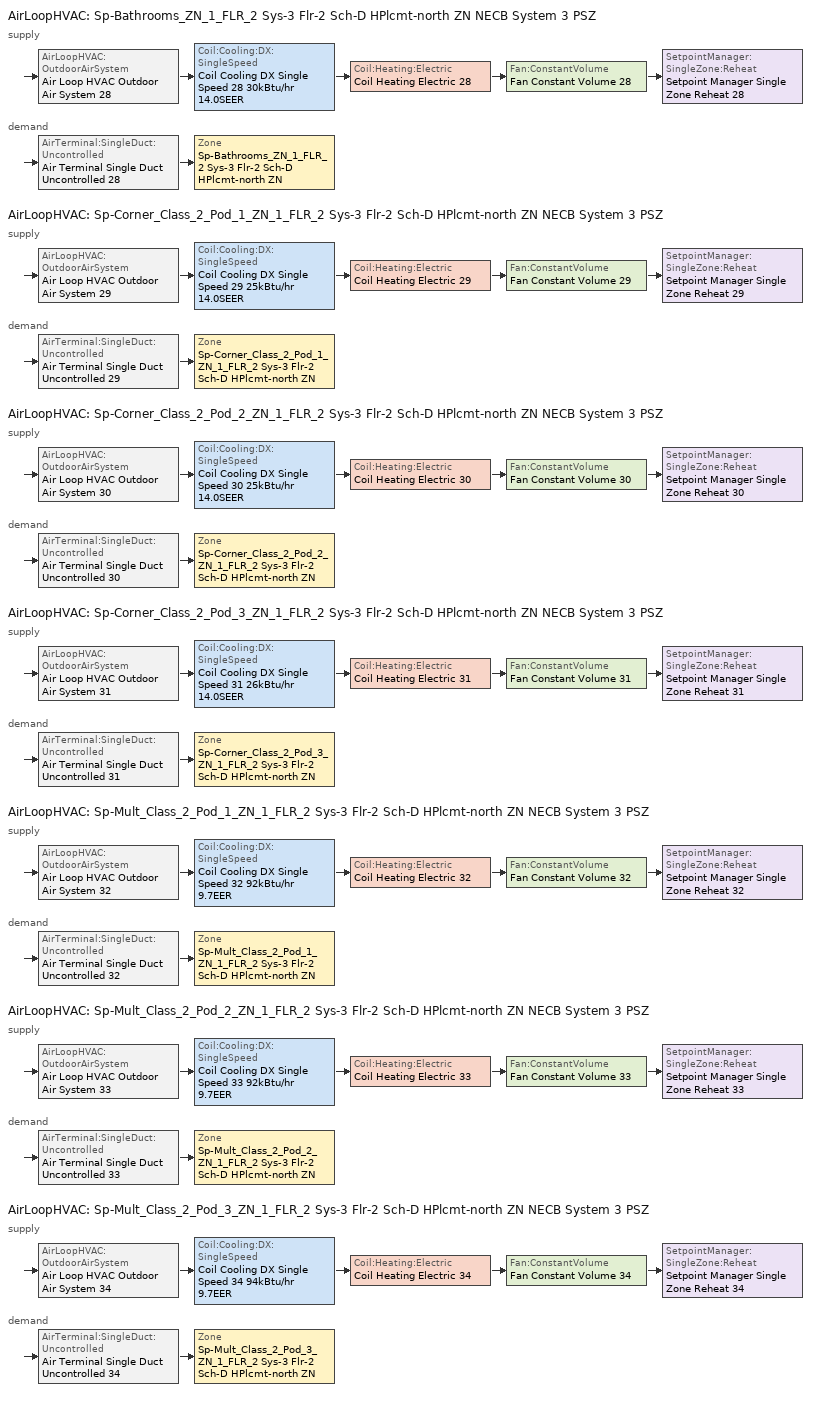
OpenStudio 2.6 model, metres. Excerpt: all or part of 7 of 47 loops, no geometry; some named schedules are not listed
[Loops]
AirLoopHVAC 'Sp-Bathrooms_ZN_1_FLR_2 Sys-3 Flr-2 Sch-D HPlcmt-north ZN NECB System 3 PSZ'
 supply: AirLoopHVAC:OutdoorAirSystem 'Air Loop HVAC Outdoor Air System 28' > Coil:Cooling:DX:SingleSpeed 'Coil Cooling DX Single Speed 28 30kBtu/hr 14.0SEER' > Coil:Heating:Electric 'Coil Heating Electric 28' > Fan:ConstantVolume 'Fan Constant Volume 28' > SetpointManager:SingleZone:Reheat 'Setpoint Manager Single Zone Reheat 28'
 demand: AirTerminal:SingleDuct:Uncontrolled 'Air Terminal Single Duct Uncontrolled 28' > Zone 'Sp-Bathrooms_ZN_1_FLR_2 Sys-3 Flr-2 Sch-D HPlcmt-north ZN'
AirLoopHVAC 'Sp-Corner_Class_2_Pod_1_ZN_1_FLR_2 Sys-3 Flr-2 Sch-D HPlcmt-north ZN NECB System 3 PSZ'
 supply: AirLoopHVAC:OutdoorAirSystem 'Air Loop HVAC Outdoor Air System 29' > Coil:Cooling:DX:SingleSpeed 'Coil Cooling DX Single Speed 29 25kBtu/hr 14.0SEER' > Coil:Heating:Electric 'Coil Heating Electric 29' > Fan:ConstantVolume 'Fan Constant Volume 29' > SetpointManager:SingleZone:Reheat 'Setpoint Manager Single Zone Reheat 29'
 demand: AirTerminal:SingleDuct:Uncontrolled 'Air Terminal Single Duct Uncontrolled 29' > Zone 'Sp-Corner_Class_2_Pod_1_ZN_1_FLR_2 Sys-3 Flr-2 Sch-D HPlcmt-north ZN'
AirLoopHVAC 'Sp-Corner_Class_2_Pod_2_ZN_1_FLR_2 Sys-3 Flr-2 Sch-D HPlcmt-north ZN NECB System 3 PSZ'
 supply: AirLoopHVAC:OutdoorAirSystem 'Air Loop HVAC Outdoor Air System 30' > Coil:Cooling:DX:SingleSpeed 'Coil Cooling DX Single Speed 30 25kBtu/hr 14.0SEER' > Coil:Heating:Electric 'Coil Heating Electric 30' > Fan:ConstantVolume 'Fan Constant Volume 30' > SetpointManager:SingleZone:Reheat 'Setpoint Manager Single Zone Reheat 30'
 demand: AirTerminal:SingleDuct:Uncontrolled 'Air Terminal Single Duct Uncontrolled 30' > Zone 'Sp-Corner_Class_2_Pod_2_ZN_1_FLR_2 Sys-3 Flr-2 Sch-D HPlcmt-north ZN'
AirLoopHVAC 'Sp-Corner_Class_2_Pod_3_ZN_1_FLR_2 Sys-3 Flr-2 Sch-D HPlcmt-north ZN NECB System 3 PSZ'
 supply: AirLoopHVAC:OutdoorAirSystem 'Air Loop HVAC Outdoor Air System 31' > Coil:Cooling:DX:SingleSpeed 'Coil Cooling DX Single Speed 31 26kBtu/hr 14.0SEER' > Coil:Heating:Electric 'Coil Heating Electric 31' > Fan:ConstantVolume 'Fan Constant Volume 31' > SetpointManager:SingleZone:Reheat 'Setpoint Manager Single Zone Reheat 31'
 demand: AirTerminal:SingleDuct:Uncontrolled 'Air Terminal Single Duct Uncontrolled 31' > Zone 'Sp-Corner_Class_2_Pod_3_ZN_1_FLR_2 Sys-3 Flr-2 Sch-D HPlcmt-north ZN'
AirLoopHVAC 'Sp-Mult_Class_2_Pod_1_ZN_1_FLR_2 Sys-3 Flr-2 Sch-D HPlcmt-north ZN NECB System 3 PSZ'
 supply: AirLoopHVAC:OutdoorAirSystem 'Air Loop HVAC Outdoor Air System 32' > Coil:Cooling:DX:SingleSpeed 'Coil Cooling DX Single Speed 32 92kBtu/hr 9.7EER' > Coil:Heating:Electric 'Coil Heating Electric 32' > Fan:ConstantVolume 'Fan Constant Volume 32' > SetpointManager:SingleZone:Reheat 'Setpoint Manager Single Zone Reheat 32'
 demand: AirTerminal:SingleDuct:Uncontrolled 'Air Terminal Single Duct Uncontrolled 32' > Zone 'Sp-Mult_Class_2_Pod_1_ZN_1_FLR_2 Sys-3 Flr-2 Sch-D HPlcmt-north ZN'
AirLoopHVAC 'Sp-Mult_Class_2_Pod_2_ZN_1_FLR_2 Sys-3 Flr-2 Sch-D HPlcmt-north ZN NECB System 3 PSZ'
 supply: AirLoopHVAC:OutdoorAirSystem 'Air Loop HVAC Outdoor Air System 33' > Coil:Cooling:DX:SingleSpeed 'Coil Cooling DX Single Speed 33 92kBtu/hr 9.7EER' > Coil:Heating:Electric 'Coil Heating Electric 33' > Fan:ConstantVolume 'Fan Constant Volume 33' > SetpointManager:SingleZone:Reheat 'Setpoint Manager Single Zone Reheat 33'
 demand: AirTerminal:SingleDuct:Uncontrolled 'Air Terminal Single Duct Uncontrolled 33' > Zone 'Sp-Mult_Class_2_Pod_2_ZN_1_FLR_2 Sys-3 Flr-2 Sch-D HPlcmt-north ZN'
AirLoopHVAC 'Sp-Mult_Class_2_Pod_3_ZN_1_FLR_2 Sys-3 Flr-2 Sch-D HPlcmt-north ZN NECB System 3 PSZ'
 supply: AirLoopHVAC:OutdoorAirSystem 'Air Loop HVAC Outdoor Air System 34' > Coil:Cooling:DX:SingleSpeed 'Coil Cooling DX Single Speed 34 94kBtu/hr 9.7EER' > Coil:Heating:Electric 'Coil Heating Electric 34' > Fan:ConstantVolume 'Fan Constant Volume 34' > SetpointManager:SingleZone:Reheat 'Setpoint Manager Single Zone Reheat 34'
 demand: AirTerminal:SingleDuct:Uncontrolled 'Air Terminal Single Duct Uncontrolled 34' > Zone 'Sp-Mult_Class_2_Pod_3_ZN_1_FLR_2 Sys-3 Flr-2 Sch-D HPlcmt-north ZN'
[Sizing:Zone] Zone Cooling Design Supply Air Temperature Input Method=SupplyAirTemperature; Zone Cooling Design Supply Air Temperature {C}=13; Zone Cooling Design Supply Air Temperature Difference {deltaC}=11.11; Zone Heating Design Supply Air Temperature Input Method=SupplyAirTemperature; Zone Heating Design Supply Air Temperature {C}=43; Zone Heating Design Supply Air Temperature Difference {deltaC}=11.11; Zone Cooling Design Supply Air Humidity Ratio {kg-H2O/kg-air}=0.0085; Zone Heating Design Supply Air Humidity Ratio {kg-H2O/kg-air}=0.008; Zone Heating Sizing Factor=1.3; Zone Cooling Sizing Factor=1.1; Cooling Design Air Flow Method=DesignDay; Heating Design Air Flow Method=DesignDay; Account for Dedicated Outdoor Air System=No; Dedicated Outdoor Air System Control Strategy=NeutralSupplyAir; Dedicated Outdoor Air Low Setpoint Temperature for Design {C}=autosize; Dedicated Outdoor Air High Setpoint Temperature for Design {C}=autosize
Sp-Bathrooms_ZN_1_FLR_2 Sys-3 Flr-2 Sch-D HPlcmt-north ZN; Sp-Corner_Class_2_Pod_1_ZN_1_FLR_2 Sys-3 Flr-2 Sch-D HPlcmt-north ZN; Sp-Corner_Class_2_Pod_2_ZN_1_FLR_2 Sys-3 Flr-2 Sch-D HPlcmt-north ZN; Sp-Corner_Class_2_Pod_3_ZN_1_FLR_2 Sys-3 Flr-2 Sch-D HPlcmt-north ZN; Sp-Mult_Class_2_Pod_1_ZN_1_FLR_2 Sys-3 Flr-2 Sch-D HPlcmt-north ZN; Sp-Mult_Class_2_Pod_2_ZN_1_FLR_2 Sys-3 Flr-2 Sch-D HPlcmt-north ZN; Sp-Mult_Class_2_Pod_3_ZN_1_FLR_2 Sys-3 Flr-2 Sch-D HPlcmt-north ZN
[Zone equipment]
Sp-Bathrooms_ZN_1_FLR_2 Sys-3 Flr-2 Sch-D HPlcmt-north ZN: Air Terminal Single Duct Uncontrolled 28, Zone HVAC Baseboard Convective Electric 28
Sp-Corner_Class_2_Pod_1_ZN_1_FLR_2 Sys-3 Flr-2 Sch-D HPlcmt-north ZN: Air Terminal Single Duct Uncontrolled 29, Zone HVAC Baseboard Convective Electric 29
Sp-Corner_Class_2_Pod_2_ZN_1_FLR_2 Sys-3 Flr-2 Sch-D HPlcmt-north ZN: Air Terminal Single Duct Uncontrolled 30, Zone HVAC Baseboard Convective Electric 30
Sp-Corner_Class_2_Pod_3_ZN_1_FLR_2 Sys-3 Flr-2 Sch-D HPlcmt-north ZN: Air Terminal Single Duct Uncontrolled 31, Zone HVAC Baseboard Convective Electric 31
Sp-Mult_Class_2_Pod_1_ZN_1_FLR_2 Sys-3 Flr-2 Sch-D HPlcmt-north ZN: Air Terminal Single Duct Uncontrolled 32, Zone HVAC Baseboard Convective Electric 32
Sp-Mult_Class_2_Pod_2_ZN_1_FLR_2 Sys-3 Flr-2 Sch-D HPlcmt-north ZN: Air Terminal Single Duct Uncontrolled 33, Zone HVAC Baseboard Convective Electric 33
Sp-Mult_Class_2_Pod_3_ZN_1_FLR_2 Sys-3 Flr-2 Sch-D HPlcmt-north ZN: Air Terminal Single Duct Uncontrolled 34, Zone HVAC Baseboard Convective Electric 34
[AirLoopHVAC] Design Supply Air Flow Rate {m3/s}=AutoSize
Name | Availability Schedule
Sp-Bathrooms_ZN_1_FLR_2 Sys-3 Flr-2 Sch-D HPlcmt-north ZN NECB System 3 PSZ | Sp-Bathrooms_ZN_1_FLR_2 Sys-3 Flr-2 Sch-D HPlcmt-north ZN NECB System 3 PSZ Occ Sch
Sp-Corner_Class_2_Pod_1_ZN_1_FLR_2 Sys-3 Flr-2 Sch-D HPlcmt-north ZN NECB System 3 PSZ | Sp-Corner_Class_2_Pod_1_ZN_1_FLR_2 Sys-3 Flr-2 Sch-D HPlcmt-north ZN NECB System 3 PSZ Occ Sch
Sp-Corner_Class_2_Pod_2_ZN_1_FLR_2 Sys-3 Flr-2 Sch-D HPlcmt-north ZN NECB System 3 PSZ | Sp-Corner_Class_2_Pod_2_ZN_1_FLR_2 Sys-3 Flr-2 Sch-D HPlcmt-north ZN NECB System 3 PSZ Occ Sch
Sp-Corner_Class_2_Pod_3_ZN_1_FLR_2 Sys-3 Flr-2 Sch-D HPlcmt-north ZN NECB System 3 PSZ | Sp-Corner_Class_2_Pod_3_ZN_1_FLR_2 Sys-3 Flr-2 Sch-D HPlcmt-north ZN NECB System 3 PSZ Occ Sch
Sp-Mult_Class_2_Pod_1_ZN_1_FLR_2 Sys-3 Flr-2 Sch-D HPlcmt-north ZN NECB System 3 PSZ | Sp-Mult_Class_2_Pod_1_ZN_1_FLR_2 Sys-3 Flr-2 Sch-D HPlcmt-north ZN NECB System 3 PSZ Occ Sch
Sp-Mult_Class_2_Pod_2_ZN_1_FLR_2 Sys-3 Flr-2 Sch-D HPlcmt-north ZN NECB System 3 PSZ | Sp-Mult_Class_2_Pod_2_ZN_1_FLR_2 Sys-3 Flr-2 Sch-D HPlcmt-north ZN NECB System 3 PSZ Occ Sch
Sp-Mult_Class_2_Pod_3_ZN_1_FLR_2 Sys-3 Flr-2 Sch-D HPlcmt-north ZN NECB System 3 PSZ | Sp-Mult_Class_2_Pod_3_ZN_1_FLR_2 Sys-3 Flr-2 Sch-D HPlcmt-north ZN NECB System 3 PSZ Occ Sch
[Sizing:System] Type of Load to Size On=Sensible; Design Outdoor Air Flow Rate {m3/s}=Autosize; Minimum System Air Flow Ratio=1; Preheat Design Temperature {C}=7; Preheat Design Humidity Ratio {kg-H2O/kg-Air}=0.008; Precool Design Temperature {C}=13; Precool Design Humidity Ratio {kg-H2O/kg-Air}=0.008; Central Cooling Design Supply Air Temperature {C}=13; Central Heating Design Supply Air Temperature {C}=43; Sizing Option=NonCoincident; 100% Outdoor Air in Cooling=No; 100% Outdoor Air in Heating=No; Central Cooling Design Supply Air Humidity Ratio {kg-H2O/kg-Air}=0.0085; Central Heating Design Supply Air Humidity Ratio {kg-H2O/kg-Air}=0.008; Cooling Design Air Flow Method=DesignDay; Cooling Design Air Flow Rate {m3/s}=0; Heating Design Air Flow Method=DesignDay; Heating Design Air Flow Rate {m3/s}=0; System Outdoor Air Method=ZoneSum; Zone Maximum Outdoor Air Fraction=1; Cooling Supply Air Flow Rate Per Floor Area {m3/s-m2}=0.00996765; Cooling Fraction of Autosized Cooling Supply Air Flow Rate=1; Cooling Supply Air Flow Rate Per Unit Cooling Capacity {m3/s-W}=3.94755e-05; Heating Supply Air Flow Rate Per Floor Area {m3/s-m2}=0.00996765; Heating Fraction of Autosized Heating Supply Air Flow Rate=1; Heating Fraction of Autosized Cooling Supply Air Flow Rate=1; Heating Supply Air Flow Rate Per Unit Heating Capacity {m3/s-W}=3.15882e-05; Cooling Design Capacity Method=CoolingDesignCapacity; Cooling Design Capacity {W}=autosize; Cooling Design Capacity Per Floor Area {W/m2}=234.7; Fraction of Autosized Cooling Design Capacity=1; Heating Design Capacity Method=HeatingDesignCapacity; Heating Design Capacity {W}=autosize; Heating Design Capacity Per Floor Area {W/m2}=157; Fraction of Autosized Heating Design Capacity=1; Central Cooling Capacity Control Method=OnOff
Sp-Bathrooms_ZN_1_FLR_2 Sys-3 Flr-2 Sch-D HPlcmt-north ZN NECB System 3 PSZ; Sp-Corner_Class_2_Pod_1_ZN_1_FLR_2 Sys-3 Flr-2 Sch-D HPlcmt-north ZN NECB System 3 PSZ; Sp-Corner_Class_2_Pod_2_ZN_1_FLR_2 Sys-3 Flr-2 Sch-D HPlcmt-north ZN NECB System 3 PSZ; Sp-Corner_Class_2_Pod_3_ZN_1_FLR_2 Sys-3 Flr-2 Sch-D HPlcmt-north ZN NECB System 3 PSZ; Sp-Mult_Class_2_Pod_1_ZN_1_FLR_2 Sys-3 Flr-2 Sch-D HPlcmt-north ZN NECB System 3 PSZ; Sp-Mult_Class_2_Pod_2_ZN_1_FLR_2 Sys-3 Flr-2 Sch-D HPlcmt-north ZN NECB System 3 PSZ; Sp-Mult_Class_2_Pod_3_ZN_1_FLR_2 Sys-3 Flr-2 Sch-D HPlcmt-north ZN NECB System 3 PSZ
[Fan:ConstantVolume] Availability Schedule=Always On Discrete; Fan Efficiency=0.39975; Pressure Rise {Pa}=640; Maximum Flow Rate {m3/s}=AutoSize; Motor Efficiency=0.615
Fan Constant Volume 28; Fan Constant Volume 29; Fan Constant Volume 30; Fan Constant Volume 31; Fan Constant Volume 32; Fan Constant Volume 33; Fan Constant Volume 34
[Coil:Heating:Electric] Availability Schedule=Always On Discrete
Coil Heating Electric 28; Coil Heating Electric 29; Coil Heating Electric 30; Coil Heating Electric 31; Coil Heating Electric 32; Coil Heating Electric 33; Coil Heating Electric 34
[Coil:Cooling:DX:SingleSpeed] Availability Schedule=Always On Discrete; Rated Total Cooling Capacity {W}=autosize; Rated Sensible Heat Ratio=autosize; Rated Air Flow Rate {m3/s}=autosize; Rated Evaporator Fan Power Per Volume Flow Rate {W/(m3/s)}=773.3; Total Cooling Capacity Function of Temperature Curve=DXCOOL-NECB2011-REF-CAPFT; Total Cooling Capacity Function of Flow Fraction Curve=DXCOOL-NECB2011-REF-CAPFFLOW; Energy Input Ratio Function of Temperature Curve=DXCOOL-NECB2011-REF-COOLEIRFT; Energy Input Ratio Function of Flow Fraction Curve=DXCOOL-NECB2011-REF-COOLEIRFFLOW; Part Load Fraction Correlation Curve=DXCOOL-NECB2011-REF-COOLPLFFPLR; Condenser Type=AirCooled; Evaporative Condenser Effectiveness=0; Evaporative Condenser Air Flow Rate {m3/s}=Autosize; Evaporative Condenser Pump Rated Power Consumption {W}=Autosize; Crankcase Heater Capacity {W}=0; Maximum Outdoor Dry-Bulb Temperature for Crankcase Heater Operation {C}=0; Basin Heater Capacity {W/K}=0; Basin Heater Setpoint Temperature {C}=10
Name | Rated COP {W/W}
Coil Cooling DX Single Speed 28 30kBtu/hr 14.0SEER; Coil Cooling DX Single Speed 29 25kBtu/hr 14.0SEER; Coil Cooling DX Single Speed 30 25kBtu/hr 14.0SEER; Coil Cooling DX Single Speed 31 26kBtu/hr 14.0SEER | 3.8248
Coil Cooling DX Single Speed 32 92kBtu/hr 9.7EER | 3.34825
Coil Cooling DX Single Speed 33 92kBtu/hr 9.7EER | 3.34831
Coil Cooling DX Single Speed 34 94kBtu/hr 9.7EER | 3.35
[Controller:OutdoorAir] Minimum Outdoor Air Flow Rate {m3/s}=autosize; Maximum Outdoor Air Flow Rate {m3/s}=Autosize; Economizer Control Action Type=ModulateFlow; Lockout Type=NoLockout; Minimum Limit Type=FixedMinimum; High Humidity Control=No; Heat Recovery Bypass Control Type=BypassWhenWithinEconomizerLimits
Name | Economizer Control Type | Economizer Maximum Limit Dry-Bulb Temperature {C} | Economizer Maximum Limit Enthalpy {J/kg} | Economizer Minimum Limit Dry-Bulb Temperature {C} | Minimum Outdoor Air Schedule | Controller Mechanical Ventilation
Controller Outdoor Air 28 | NoEconomizer | 28 | 64000 | -100 | Sp-Bathrooms_ZN_1_FLR_2 Sys-3 Flr-2 Sch-D HPlcmt-north ZN NECB System 3 PSZ Occ Sch | Controller Mechanical Ventilation 28
Controller Outdoor Air 29 | NoEconomizer | 28 | 64000 | -100 | Sp-Corner_Class_2_Pod_1_ZN_1_FLR_2 Sys-3 Flr-2 Sch-D HPlcmt-north ZN NECB System 3 PSZ Occ Sch | Controller Mechanical Ventilation 29
Controller Outdoor Air 30 | NoEconomizer | 28 | 64000 | -100 | Sp-Corner_Class_2_Pod_2_ZN_1_FLR_2 Sys-3 Flr-2 Sch-D HPlcmt-north ZN NECB System 3 PSZ Occ Sch | Controller Mechanical Ventilation 30
Controller Outdoor Air 31 | NoEconomizer | 28 | 64000 | -100 | Sp-Corner_Class_2_Pod_3_ZN_1_FLR_2 Sys-3 Flr-2 Sch-D HPlcmt-north ZN NECB System 3 PSZ Occ Sch | Controller Mechanical Ventilation 31
Controller Outdoor Air 32 | DifferentialEnthalpy |  |  |  | Sp-Mult_Class_2_Pod_1_ZN_1_FLR_2 Sys-3 Flr-2 Sch-D HPlcmt-north ZN NECB System 3 PSZ Occ Sch | Controller Mechanical Ventilation 32
Controller Outdoor Air 33 | DifferentialEnthalpy |  |  |  | Sp-Mult_Class_2_Pod_2_ZN_1_FLR_2 Sys-3 Flr-2 Sch-D HPlcmt-north ZN NECB System 3 PSZ Occ Sch | Controller Mechanical Ventilation 33
Controller Outdoor Air 34 | DifferentialEnthalpy |  |  |  | Sp-Mult_Class_2_Pod_3_ZN_1_FLR_2 Sys-3 Flr-2 Sch-D HPlcmt-north ZN NECB System 3 PSZ Occ Sch | Controller Mechanical Ventilation 34
[Controller:MechanicalVentilation] Availability Schedule=Always On Discrete; System Outdoor Air Method=ZoneSum
Controller Mechanical Ventilation 28; Controller Mechanical Ventilation 29; Controller Mechanical Ventilation 30; Controller Mechanical Ventilation 31; Controller Mechanical Ventilation 32; Controller Mechanical Ventilation 33; Controller Mechanical Ventilation 34
[AirLoopHVAC:OutdoorAirSystem]
Name | Controller
Air Loop HVAC Outdoor Air System 28 | Controller Outdoor Air 28
Air Loop HVAC Outdoor Air System 29 | Controller Outdoor Air 29
Air Loop HVAC Outdoor Air System 30 | Controller Outdoor Air 30
Air Loop HVAC Outdoor Air System 31 | Controller Outdoor Air 31
Air Loop HVAC Outdoor Air System 32 | Controller Outdoor Air 32
Air Loop HVAC Outdoor Air System 33 | Controller Outdoor Air 33
Air Loop HVAC Outdoor Air System 34 | Controller Outdoor Air 34
[SetpointManager:SingleZone:Reheat] Minimum Supply Air Temperature {C}=13; Maximum Supply Air Temperature {C}=43
Name | Control Zone
Setpoint Manager Single Zone Reheat 28 | Sp-Bathrooms_ZN_1_FLR_2 Sys-3 Flr-2 Sch-D HPlcmt-north ZN
Setpoint Manager Single Zone Reheat 29 | Sp-Corner_Class_2_Pod_1_ZN_1_FLR_2 Sys-3 Flr-2 Sch-D HPlcmt-north ZN
Setpoint Manager Single Zone Reheat 30 | Sp-Corner_Class_2_Pod_2_ZN_1_FLR_2 Sys-3 Flr-2 Sch-D HPlcmt-north ZN
Setpoint Manager Single Zone Reheat 31 | Sp-Corner_Class_2_Pod_3_ZN_1_FLR_2 Sys-3 Flr-2 Sch-D HPlcmt-north ZN
Setpoint Manager Single Zone Reheat 32 | Sp-Mult_Class_2_Pod_1_ZN_1_FLR_2 Sys-3 Flr-2 Sch-D HPlcmt-north ZN
Setpoint Manager Single Zone Reheat 33 | Sp-Mult_Class_2_Pod_2_ZN_1_FLR_2 Sys-3 Flr-2 Sch-D HPlcmt-north ZN
Setpoint Manager Single Zone Reheat 34 | Sp-Mult_Class_2_Pod_3_ZN_1_FLR_2 Sys-3 Flr-2 Sch-D HPlcmt-north ZN
[AirTerminal:SingleDuct:Uncontrolled] Availability Schedule=Always On Discrete; Maximum Air Flow Rate {m3/s}=AutoSize
Air Terminal Single Duct Uncontrolled 28; Air Terminal Single Duct Uncontrolled 29; Air Terminal Single Duct Uncontrolled 30; Air Terminal Single Duct Uncontrolled 31; Air Terminal Single Duct Uncontrolled 32; Air Terminal Single Duct Uncontrolled 33; Air Terminal Single Duct Uncontrolled 34
[ZoneHVAC:Baseboard:Convective:Electric] Availability Schedule=Always On Discrete; Nominal Capacity {W}=autosize; Efficiency=1
Zone HVAC Baseboard Convective Electric 28; Zone HVAC Baseboard Convective Electric 29; Zone HVAC Baseboard Convective Electric 30; Zone HVAC Baseboard Convective Electric 31; Zone HVAC Baseboard Convective Electric 32; Zone HVAC Baseboard Convective Electric 33; Zone HVAC Baseboard Convective Electric 34
[Schedule:Ruleset]
Name | Default Day Schedule | Summer Design Day Schedule | Winter Design Day Schedule
Sp-Bathrooms_ZN_1_FLR_2 Sys-3 Flr-2 Sch-D HPlcmt-north ZN NECB System 3 PSZ Occ Sch | Sp-Bathrooms_ZN_1_FLR_2 Sys-3 Flr-2 Sch-D HPlcmt-north ZN NECB System 3 PSZ Occ Sch Default | Sp-Bathrooms_ZN_1_FLR_2 Sys-3 Flr-2 Sch-D HPlcmt-north ZN NECB System 3 PSZ Occ Sch Summer Design Day | Sp-Bathrooms_ZN_1_FLR_2 Sys-3 Flr-2 Sch-D HPlcmt-north ZN NECB System 3 PSZ Occ Sch Winter Design Day
Sp-Corner_Class_2_Pod_1_ZN_1_FLR_2 Sys-3 Flr-2 Sch-D HPlcmt-north ZN NECB System 3 PSZ Occ Sch | Sp-Corner_Class_2_Pod_1_ZN_1_FLR_2 Sys-3 Flr-2 Sch-D HPlcmt-north ZN NECB System 3 PSZ Occ Sch Default | Sp-Corner_Class_2_Pod_1_ZN_1_FLR_2 Sys-3 Flr-2 Sch-D HPlcmt-north ZN NECB System 3 PSZ Occ Sch Summer Design Day | Sp-Corner_Class_2_Pod_1_ZN_1_FLR_2 Sys-3 Flr-2 Sch-D HPlcmt-north ZN NECB System 3 PSZ Occ Sch Winter Design Day
Sp-Corner_Class_2_Pod_2_ZN_1_FLR_2 Sys-3 Flr-2 Sch-D HPlcmt-north ZN NECB System 3 PSZ Occ Sch | Sp-Corner_Class_2_Pod_2_ZN_1_FLR_2 Sys-3 Flr-2 Sch-D HPlcmt-north ZN NECB System 3 PSZ Occ Sch Default | Sp-Corner_Class_2_Pod_2_ZN_1_FLR_2 Sys-3 Flr-2 Sch-D HPlcmt-north ZN NECB System 3 PSZ Occ Sch Summer Design Day | Sp-Corner_Class_2_Pod_2_ZN_1_FLR_2 Sys-3 Flr-2 Sch-D HPlcmt-north ZN NECB System 3 PSZ Occ Sch Winter Design Day
Sp-Corner_Class_2_Pod_3_ZN_1_FLR_2 Sys-3 Flr-2 Sch-D HPlcmt-north ZN NECB System 3 PSZ Occ Sch | Sp-Corner_Class_2_Pod_3_ZN_1_FLR_2 Sys-3 Flr-2 Sch-D HPlcmt-north ZN NECB System 3 PSZ Occ Sch Default | Sp-Corner_Class_2_Pod_3_ZN_1_FLR_2 Sys-3 Flr-2 Sch-D HPlcmt-north ZN NECB System 3 PSZ Occ Sch Summer Design Day | Sp-Corner_Class_2_Pod_3_ZN_1_FLR_2 Sys-3 Flr-2 Sch-D HPlcmt-north ZN NECB System 3 PSZ Occ Sch Winter Design Day
Sp-Mult_Class_2_Pod_1_ZN_1_FLR_2 Sys-3 Flr-2 Sch-D HPlcmt-north ZN NECB System 3 PSZ Occ Sch | Sp-Mult_Class_2_Pod_1_ZN_1_FLR_2 Sys-3 Flr-2 Sch-D HPlcmt-north ZN NECB System 3 PSZ Occ Sch Default | Sp-Mult_Class_2_Pod_1_ZN_1_FLR_2 Sys-3 Flr-2 Sch-D HPlcmt-north ZN NECB System 3 PSZ Occ Sch Summer Design Day | Sp-Mult_Class_2_Pod_1_ZN_1_FLR_2 Sys-3 Flr-2 Sch-D HPlcmt-north ZN NECB System 3 PSZ Occ Sch Winter Design Day
Sp-Mult_Class_2_Pod_2_ZN_1_FLR_2 Sys-3 Flr-2 Sch-D HPlcmt-north ZN NECB System 3 PSZ Occ Sch | Sp-Mult_Class_2_Pod_2_ZN_1_FLR_2 Sys-3 Flr-2 Sch-D HPlcmt-north ZN NECB System 3 PSZ Occ Sch Default | Sp-Mult_Class_2_Pod_2_ZN_1_FLR_2 Sys-3 Flr-2 Sch-D HPlcmt-north ZN NECB System 3 PSZ Occ Sch Summer Design Day | Sp-Mult_Class_2_Pod_2_ZN_1_FLR_2 Sys-3 Flr-2 Sch-D HPlcmt-north ZN NECB System 3 PSZ Occ Sch Winter Design Day
Sp-Mult_Class_2_Pod_3_ZN_1_FLR_2 Sys-3 Flr-2 Sch-D HPlcmt-north ZN NECB System 3 PSZ Occ Sch | Sp-Mult_Class_2_Pod_3_ZN_1_FLR_2 Sys-3 Flr-2 Sch-D HPlcmt-north ZN NECB System 3 PSZ Occ Sch Default | Sp-Mult_Class_2_Pod_3_ZN_1_FLR_2 Sys-3 Flr-2 Sch-D HPlcmt-north ZN NECB System 3 PSZ Occ Sch Summer Design Day | Sp-Mult_Class_2_Pod_3_ZN_1_FLR_2 Sys-3 Flr-2 Sch-D HPlcmt-north ZN NECB System 3 PSZ Occ Sch Winter Design Day
[Schedule:Constant]
Always On Discrete: Value=1
[Curve:Biquadratic] Minimum Value of x=13; Maximum Value of x=24; Minimum Value of y=24; Maximum Value of y=46
Name | Coefficient1 Constant | Coefficient2 x | Coefficient3 x**2 | Coefficient4 y | Coefficient5 y**2 | Coefficient6 x*y
DXCOOL-NECB2011-REF-CAPFT | 0.867905 | 0.0142459 | 0.00055436 | -0.0075575 | 3.3e-05 | -0.0001918
DXCOOL-NECB2011-REF-COOLEIRFT | 0.116936 | 0.0284933 | -0.0004112 | 0.0214108 | 0.00016103 | -0.0006791
[Curve:Quadratic] Coefficient1 Constant=1; Coefficient2 x=0; Coefficient3 x**2=0; Minimum Value of x=0; Maximum Value of x=1
DXCOOL-NECB2011-REF-CAPFFLOW; DXCOOL-NECB2011-REF-COOLEIRFFLOW
[Curve:Cubic]
DXCOOL-NECB2011-REF-COOLPLFFPLR: Coefficient1 Constant=0.0277; Coefficient2 x=4.9151; Coefficient3 x**2=-8.184; Coefficient4 x**3=4.2702; Minimum Value of x=0.7; Maximum Value of x=1
